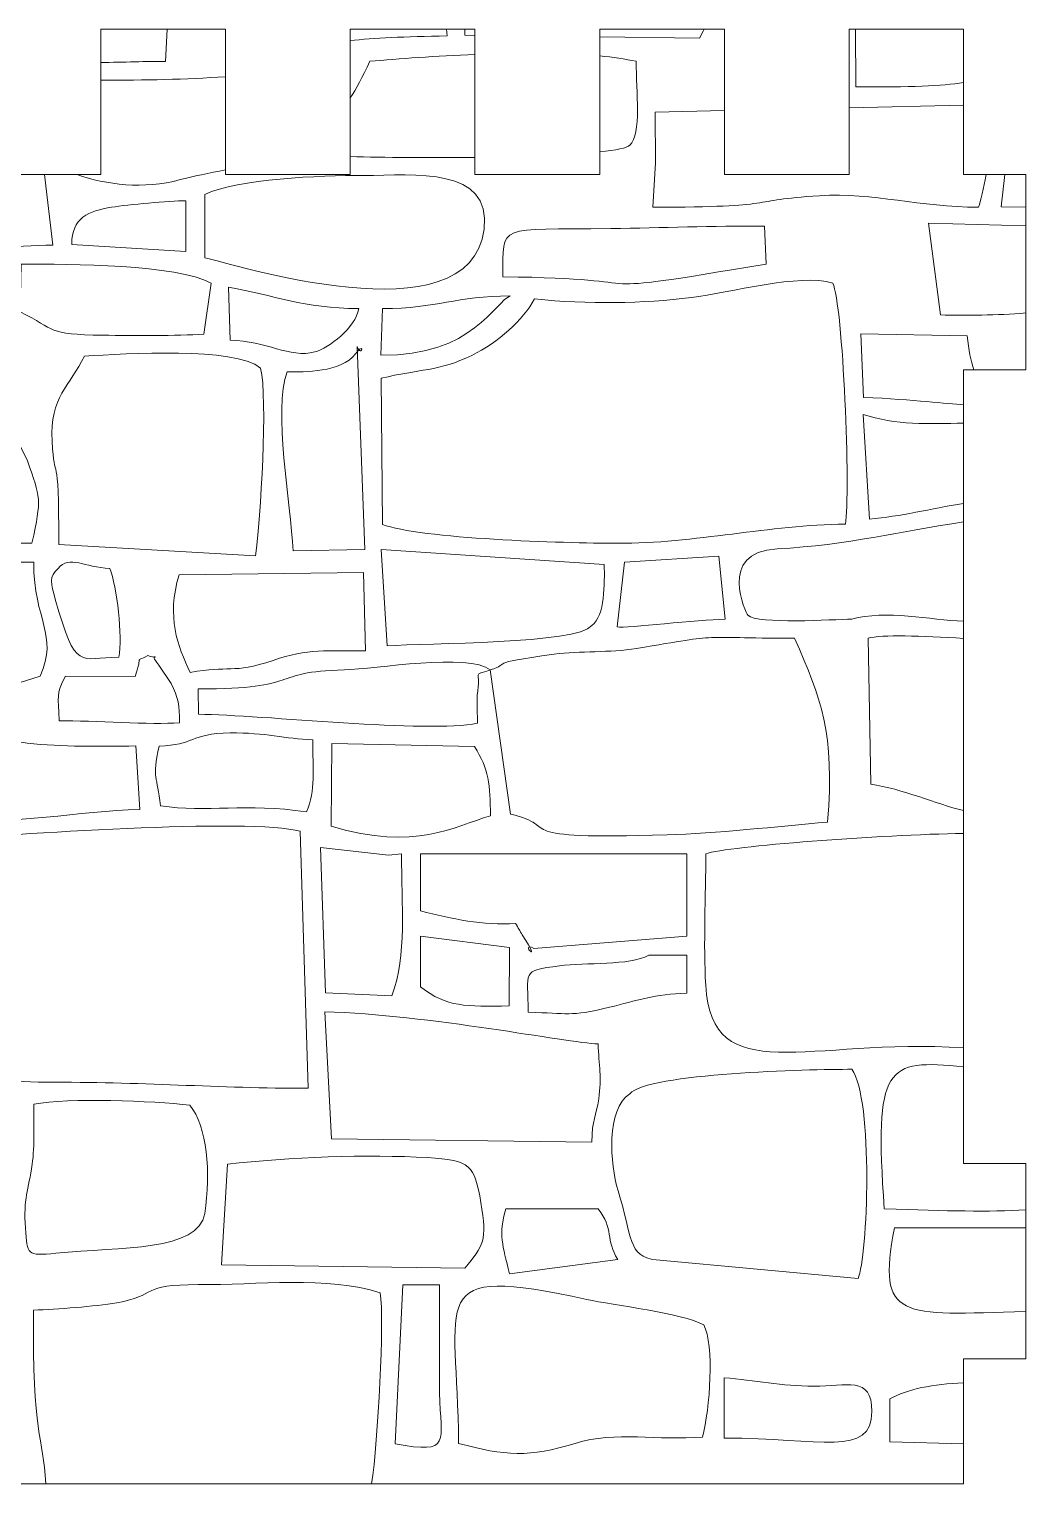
# Model space of a CAD drawing. Header units: millimetres. Extents: x 165 to 617, y -170 to 72.
# Drawn here: x 481.9 to 529.8, y -170.1 to -100.1 of the extents above; entities that cross this region are included whole.
import ezdxf

# ---------------------------------------------------------------- set-up
doc = ezdxf.new("R2010")
doc.units = ezdxf.units.MM
doc.header["$MEASUREMENT"] = 0
doc.layers.add('layer 1', color=7, linetype='Continuous')

msp = doc.modelspace()

# ---------------------------------------------------------------- linework, layer by layer
at = {"layer": 'layer 1', "color": 250, "lineweight": 9}
msp.add_open_spline([(526.8258, -170.1174), (526.8258, -170.1174), (526.8258, -164.1061), (526.8258, -164.1061), (526.8258, -164.1061), (526.8258, -164.1061), (529.8258, -164.1061), (529.8258, -164.1061), (529.8258, -164.1061), (529.8258, -164.1061), (529.8258, -154.7062), (529.8258, -154.7062), (529.8258, -154.7062), (529.8258, -154.7062), (526.8258, -154.7062), (526.8258, -154.7062), (526.8258, -154.7062), (526.8258, -154.7062), (526.8258, -116.5173), (526.8258, -116.5173), (526.8258, -116.5173), (526.8258, -116.5173), (529.8258, -116.5173), (529.8258, -116.5173), (529.8258, -116.5173), (529.8258, -116.5173), (529.8258, -107.1174), (529.8258, -107.1174), (529.8258, -107.1174), (529.8258, -107.1174), (526.8258, -107.1174), (526.8258, -107.1174), (526.8258, -107.1174), (526.8258, -107.1174), (526.8258, -100.1174), (526.8258, -100.1174), (526.8258, -100.1174), (526.8258, -100.1174), (521.3259, -100.1174), (521.3259, -100.1174), (521.3259, -100.1174), (521.3259, -100.1174), (521.3259, -107.1174), (521.3259, -107.1174), (521.3259, -107.1174), (521.3259, -107.1174), (515.3259, -107.1174), (515.3259, -107.1174), (515.3259, -107.1174), (515.3259, -107.1174), (515.3259, -100.1174), (515.3259, -100.1174), (515.3259, -100.1174), (515.3259, -100.1174), (509.3259, -100.1174), (509.3259, -100.1174), (509.3259, -100.1174), (509.3259, -100.1174), (509.3259, -107.1174), (509.3259, -107.1174), (509.3259, -107.1174), (509.3259, -107.1174), (503.3259, -107.1174), (503.3259, -107.1174), (503.3259, -107.1174), (503.3259, -107.1174), (503.3259, -100.1174), (503.3259, -100.1174), (503.3259, -100.1174), (503.3259, -100.1174), (497.3259, -100.1174), (497.3259, -100.1174), (497.3259, -100.1174), (497.3259, -100.1174), (497.3259, -107.1174), (497.3259, -107.1174), (497.3259, -107.1174), (497.3259, -107.1174), (491.3259, -107.1174), (491.3259, -107.1174), (491.3259, -107.1174), (491.3259, -107.1174), (491.3259, -100.1174), (491.3259, -100.1174), (491.3259, -100.1174), (491.3259, -100.1174), (485.3259, -100.1174), (485.3259, -100.1174), (485.3259, -100.1174), (485.3259, -100.1174), (485.3259, -107.1174), (485.3259, -107.1174), (485.3259, -107.1174), (485.3259, -107.1174), (479.3259, -107.1174), (479.3259, -107.1174), (479.3259, -107.1174), (479.3259, -107.1174), (479.3259, -100.1174), (479.3259, -100.1174), (479.3259, -100.1174), (479.3259, -100.1174), (473.3259, -100.1174), (473.3259, -100.1174), (473.3259, -100.1174), (473.3259, -100.1174), (473.3259, -107.1174), (473.3259, -107.1174), (473.3259, -107.1174), (473.3259, -107.1174), (467.3259, -107.1174), (467.3259, -107.1174), (467.3259, -107.1174), (467.3259, -107.1174), (467.3259, -100.1174), (467.3259, -100.1174), (467.3259, -100.1174), (467.3259, -100.1174), (461.3259, -100.1174), (461.3259, -100.1174), (461.3259, -100.1174), (461.3259, -100.1174), (461.3259, -107.1174), (461.3259, -107.1174), (461.3259, -107.1174), (461.3259, -107.1174), (455.3259, -107.1174), (455.3259, -107.1174), (455.3259, -107.1174), (455.3259, -107.1174), (455.3259, -100.1174), (455.3259, -100.1174), (455.3259, -100.1174), (455.3259, -100.1174), (449.3259, -100.1174), (449.3259, -100.1174), (449.3259, -100.1174), (449.3259, -100.1174), (449.3259, -107.1174), (449.3259, -107.1174), (449.3259, -107.1174), (449.3259, -107.1174), (443.3259, -107.1174), (443.3259, -107.1174), (443.3259, -107.1174), (443.3259, -107.1174), (443.3259, -100.1174), (443.3259, -100.1174), (443.3259, -100.1174), (443.3259, -100.1174), (437.3259, -100.1174), (437.3259, -100.1174), (437.3259, -100.1174), (437.3259, -100.1174), (437.3259, -107.1174), (437.3259, -107.1174), (437.3259, -107.1174), (437.3259, -107.1174), (431.3259, -107.1174), (431.3259, -107.1174), (431.3259, -107.1174), (431.3259, -107.1174), (431.3259, -100.1174), (431.3259, -100.1174), (431.3259, -100.1174), (431.3259, -100.1174), (425.3259, -100.1174), (425.3259, -100.1174), (425.3259, -100.1174), (425.3259, -100.1174), (425.3259, -107.1174), (425.3259, -107.1174), (425.3259, -107.1174), (425.3259, -107.1174), (419.3259, -107.1174), (419.3259, -107.1174), (419.3259, -107.1174), (419.3259, -107.1174), (419.3259, -100.1174), (419.3259, -100.1174), (419.3259, -100.1174), (419.3259, -100.1174), (413.3259, -100.1174), (413.3259, -100.1174), (413.3259, -100.1174), (413.3259, -100.1174), (413.3259, -107.1174), (413.3259, -107.1174), (413.3259, -107.1174), (413.3259, -107.1174), (407.3259, -107.1174), (407.3259, -107.1174), (407.3259, -107.1174), (407.3259, -107.1174), (407.3259, -100.1174), (407.3259, -100.1174), (407.3259, -100.1174), (407.3259, -100.1174), (401.8258, -100.1174), (401.8258, -100.1174), (401.8258, -100.1174), (401.8258, -100.1174), (401.8258, -107.1174), (401.8258, -107.1174), (401.8258, -107.1174), (401.8258, -107.1174), (398.8258, -107.1174), (398.8258, -107.1174), (398.8258, -107.1174), (398.8258, -107.1174), (398.8258, -116.5173), (398.8258, -116.5173), (398.8258, -116.5173), (398.8258, -116.5173), (401.8258, -116.5173), (401.8258, -116.5173), (401.8258, -116.5173), (401.8258, -116.5173), (401.8258, -154.7062), (401.8258, -154.7062), (401.8258, -154.7062), (401.8258, -154.7062), (398.8258, -154.7062), (398.8258, -154.7062), (398.8258, -154.7062), (398.8258, -154.7062), (398.8258, -164.1061), (398.8258, -164.1061), (398.8258, -164.1061), (398.8258, -164.1061), (401.8258, -164.1061), (401.8258, -164.1061), (401.8258, -164.1061), (401.8258, -164.1061), (401.8258, -170.1174), (401.8258, -170.1174), (401.8258, -170.1174), (469.7959, -170.1174), (439.7019, -170.1174), (526.8258, -170.1174)], degree=3, knots=[0, 0, 0, 0, 0.0163934, 0.0163934, 0.0163934, 0.0163934, 0.0327869, 0.0327869, 0.0327869, 0.0327869, 0.0491803, 0.0491803, 0.0491803, 0.0491803, 0.0655738, 0.0655738, 0.0655738, 0.0655738, 0.0819672, 0.0819672, 0.0819672, 0.0819672, 0.0983607, 0.0983607, 0.0983607, 0.0983607, 0.1147541, 0.1147541, 0.1147541, 0.1147541, 0.1311475, 0.1311475, 0.1311475, 0.1311475, 0.147541, 0.147541, 0.147541, 0.147541, 0.1639344, 0.1639344, 0.1639344, 0.1639344, 0.1803279, 0.1803279, 0.1803279, 0.1803279, 0.1967213, 0.1967213, 0.1967213, 0.1967213, 0.2131148, 0.2131148, 0.2131148, 0.2131148, 0.2295082, 0.2295082, 0.2295082, 0.2295082, 0.2459016, 0.2459016, 0.2459016, 0.2459016, 0.2622951, 0.2622951, 0.2622951, 0.2622951, 0.2786885, 0.2786885, 0.2786885, 0.2786885, 0.295082, 0.295082, 0.295082, 0.295082, 0.3114754, 0.3114754, 0.3114754, 0.3114754, 0.3278689, 0.3278689, 0.3278689, 0.3278689, 0.3442623, 0.3442623, 0.3442623, 0.3442623, 0.3606557, 0.3606557, 0.3606557, 0.3606557, 0.3770492, 0.3770492, 0.3770492, 0.3770492, 0.3934426, 0.3934426, 0.3934426, 0.3934426, 0.4098361, 0.4098361, 0.4098361, 0.4098361, 0.4262295, 0.4262295, 0.4262295, 0.4262295, 0.442623, 0.442623, 0.442623, 0.442623, 0.4590164, 0.4590164, 0.4590164, 0.4590164, 0.4754098, 0.4754098, 0.4754098, 0.4754098, 0.4918033, 0.4918033, 0.4918033, 0.4918033, 0.5081967, 0.5081967, 0.5081967, 0.5081967, 0.5245902, 0.5245902, 0.5245902, 0.5245902, 0.5409836, 0.5409836, 0.5409836, 0.5409836, 0.557377, 0.557377, 0.557377, 0.557377, 0.5737705, 0.5737705, 0.5737705, 0.5737705, 0.5901639, 0.5901639, 0.5901639, 0.5901639, 0.6065574, 0.6065574, 0.6065574, 0.6065574, 0.6229508, 0.6229508, 0.6229508, 0.6229508, 0.6393443, 0.6393443, 0.6393443, 0.6393443, 0.6557377, 0.6557377, 0.6557377, 0.6557377, 0.6721311, 0.6721311, 0.6721311, 0.6721311, 0.6885246, 0.6885246, 0.6885246, 0.6885246, 0.704918, 0.704918, 0.704918, 0.704918, 0.7213115, 0.7213115, 0.7213115, 0.7213115, 0.7377049, 0.7377049, 0.7377049, 0.7377049, 0.7540984, 0.7540984, 0.7540984, 0.7540984, 0.7704918, 0.7704918, 0.7704918, 0.7704918, 0.7868852, 0.7868852, 0.7868852, 0.7868852, 0.8032787, 0.8032787, 0.8032787, 0.8032787, 0.8196721, 0.8196721, 0.8196721, 0.8196721, 0.8360656, 0.8360656, 0.8360656, 0.8360656, 0.852459, 0.852459, 0.852459, 0.852459, 0.8688525, 0.8688525, 0.8688525, 0.8688525, 0.8852459, 0.8852459, 0.8852459, 0.8852459, 0.9016393, 0.9016393, 0.9016393, 0.9016393, 0.9180328, 0.9180328, 0.9180328, 0.9180328, 0.9344262, 0.9344262, 0.9344262, 0.9344262, 0.9508197, 0.9508197, 0.9508197, 0.9508197, 0.9672131, 0.9672131, 0.9672131, 0.9672131, 1, 1, 1, 1], dxfattribs=at)
at = {"layer": 'layer 1', "color": 177, "lineweight": 9}
for points, knots in [([(488.5262, -100.1174), (488.5262, -100.1174), (488.4455, -101.6691), (488.4455, -101.6691), (488.4455, -101.6691), (487.5386, -101.6703), (486.4203, -101.7117), (485.3259, -101.7226), (485.3259, -101.7226), (485.3259, -101.7226), (485.3259, -100.1174), (485.3259, -100.1174), (485.3259, -100.1174), (485.3259, -100.1174), (488.5262, -100.1174), (488.5262, -100.1174)], [0, 0, 0, 0, 0.2, 0.2, 0.2, 0.2, 0.4, 0.4, 0.4, 0.4, 0.6, 0.6, 0.6, 0.6, 1, 1, 1, 1]), ([(501.9602, -100.1174), (501.9602, -100.1174), (501.9848, -100.4474), (501.9848, -100.4474), (501.9848, -100.4474), (499.9237, -100.4714), (498.4306, -100.5596), (497.3259, -100.6658), (497.3259, -100.6658), (497.3259, -100.6658), (497.3259, -100.1174), (497.3259, -100.1174), (497.3259, -100.1174), (497.3259, -100.1174), (501.9602, -100.1174), (501.9602, -100.1174)], [0, 0, 0, 0, 0.2, 0.2, 0.2, 0.2, 0.4, 0.4, 0.4, 0.4, 0.6, 0.6, 0.6, 0.6, 1, 1, 1, 1]), ([(502.8394, -100.4159), (502.8391, -100.3142), (502.8377, -100.2149), (502.8353, -100.1174), (502.8353, -100.1174), (502.8353, -100.1174), (503.3259, -100.1174), (503.3259, -100.1174), (503.3259, -100.1174), (503.3259, -100.1174), (503.3259, -100.422), (503.3259, -100.422), (503.3259, -100.422), (503.3259, -100.422), (502.8394, -100.4159), (502.8394, -100.4159)], [0, 0, 0, 0, 0.2, 0.2, 0.2, 0.2, 0.4, 0.4, 0.4, 0.4, 0.6, 0.6, 0.6, 0.6, 1, 1, 1, 1]), ([(514.3497, -100.1174), (514.2774, -100.2486), (514.2027, -100.3925), (514.126, -100.5572), (514.126, -100.5572), (514.126, -100.5572), (509.3259, -100.4971), (509.3259, -100.4971), (509.3259, -100.4971), (509.3259, -100.4971), (509.3259, -100.1174), (509.3259, -100.1174), (509.3259, -100.1174), (509.3259, -100.1174), (514.3497, -100.1174), (514.3497, -100.1174)], [0, 0, 0, 0, 0.2, 0.2, 0.2, 0.2, 0.4, 0.4, 0.4, 0.4, 0.6, 0.6, 0.6, 0.6, 1, 1, 1, 1]), ([(526.8258, -102.6934), (525.7953, -102.8399), (524.2607, -102.9303), (521.6515, -102.8916), (521.6515, -102.8916), (521.6515, -102.8916), (521.6268, -100.1174), (521.6268, -100.1174), (521.6268, -100.1174), (521.6268, -100.1174), (526.8258, -100.1174), (526.8258, -100.1174), (526.8258, -100.1174), (526.8258, -100.1174), (526.8258, -102.6934), (526.8258, -102.6934)], [0, 0, 0, 0, 0.2, 0.2, 0.2, 0.2, 0.4, 0.4, 0.4, 0.4, 0.6, 0.6, 0.6, 0.6, 1, 1, 1, 1]), ([(498.2646, -101.6684), (499.6529, -101.5496), (501.4535, -101.4114), (503.3259, -101.3342), (503.3259, -101.3342), (503.3259, -101.3342), (503.3259, -106.2883), (503.3259, -106.2883), (503.3259, -106.2883), (501.1579, -106.3168), (498.9425, -106.3003), (497.3259, -106.2524), (497.3259, -106.2524), (497.3259, -106.2524), (497.3259, -103.4253), (497.3259, -103.4253), (497.3259, -103.4253), (497.6078, -103.002), (497.9201, -102.4347), (498.2646, -101.6684)], [0, 0, 0, 0, 0.1666667, 0.1666667, 0.1666667, 0.1666667, 0.3333333, 0.3333333, 0.3333333, 0.3333333, 0.5, 0.5, 0.5, 0.5, 0.6666667, 0.6666667, 0.6666667, 0.6666667, 1, 1, 1, 1]), ([(509.3259, -101.4096), (509.9637, -101.4709), (510.5545, -101.5555), (511.0773, -101.6684), (511.0773, -101.6684), (511.0773, -103.1423), (511.3501, -105.1404), (510.7721, -105.7085), (510.7721, -105.7085), (510.6467, -105.8374), (510.1177, -105.9422), (509.3259, -106.0259), (509.3259, -106.0259), (509.3259, -106.0259), (509.3259, -101.4096), (509.3259, -101.4096)], [0, 0, 0, 0, 0.2, 0.2, 0.2, 0.2, 0.4, 0.4, 0.4, 0.4, 0.6, 0.6, 0.6, 0.6, 1, 1, 1, 1]), ([(473.3259, -102.4481), (475.2534, -102.0671), (477.3409, -101.8568), (479.3259, -102.0332), (479.3259, -102.0332), (479.3259, -102.0332), (479.3259, -107.1174), (479.3259, -107.1174), (479.3259, -107.1174), (479.3259, -107.1174), (482.6225, -107.1174), (482.6225, -107.1174), (482.6225, -107.1174), (482.6225, -107.1174), (483.0144, -110.5173), (483.0144, -110.5173), (483.0144, -110.5173), (479.5105, -110.5173), (473.9147, -111.6547), (471.1172, -111.2), (471.1172, -111.2), (470.768, -109.9717), (470.6709, -108.5282), (470.7354, -107.1174), (470.7354, -107.1174), (470.7354, -107.1174), (473.3259, -107.1174), (473.3259, -107.1174), (473.3259, -107.1174), (473.3259, -107.1174), (473.3259, -102.4481), (473.3259, -102.4481)], [0, 0, 0, 0, 0.1111111, 0.1111111, 0.1111111, 0.1111111, 0.2222222, 0.2222222, 0.2222222, 0.2222222, 0.3333333, 0.3333333, 0.3333333, 0.3333333, 0.4444444, 0.4444444, 0.4444444, 0.4444444, 0.5555556, 0.5555556, 0.5555556, 0.5555556, 0.6666667, 0.6666667, 0.6666667, 0.6666667, 0.7777778, 0.7777778, 0.7777778, 0.7777778, 1, 1, 1, 1]), ([(485.3259, -102.5824), (487.502, -102.5764), (489.3783, -102.5412), (491.3259, -102.4067), (491.3259, -102.4067), (491.3259, -102.4067), (491.3259, -106.8907), (491.3259, -106.8907), (491.3259, -106.8907), (490.5403, -107.045), (489.7656, -107.1962), (489.1488, -107.3621), (489.1488, -107.3621), (487.3854, -107.8365), (485.5707, -107.6135), (484.1903, -107.1174), (484.1903, -107.1174), (484.1903, -107.1174), (485.3259, -107.1174), (485.3259, -107.1174), (485.3259, -107.1174), (485.3259, -107.1174), (485.3259, -102.5824), (485.3259, -102.5824)], [0, 0, 0, 0, 0.1428571, 0.1428571, 0.1428571, 0.1428571, 0.2857143, 0.2857143, 0.2857143, 0.2857143, 0.4285714, 0.4285714, 0.4285714, 0.4285714, 0.5714286, 0.5714286, 0.5714286, 0.5714286, 0.7142857, 0.7142857, 0.7142857, 0.7142857, 1, 1, 1, 1]), ([(512.0161, -106.5523), (512.0161, -106.5523), (511.9896, -104.1086), (511.9896, -104.1086), (511.9896, -104.1086), (511.9896, -104.1086), (515.3259, -104.0358), (515.3259, -104.0358), (515.3259, -104.0358), (515.3259, -104.0358), (515.3259, -107.1174), (515.3259, -107.1174), (515.3259, -107.1174), (515.3259, -107.1174), (521.3259, -107.1174), (521.3259, -107.1174), (521.3259, -107.1174), (521.3259, -107.1174), (521.3259, -103.9048), (521.3259, -103.9048), (521.3259, -103.9048), (521.3259, -103.9048), (526.8258, -103.7848), (526.8258, -103.7848), (526.8258, -103.7848), (526.8258, -103.7848), (526.8258, -107.1174), (526.8258, -107.1174), (526.8258, -107.1174), (526.8258, -107.1174), (527.9068, -107.1174), (527.9068, -107.1174), (527.9068, -107.1174), (527.8017, -107.7873), (527.6512, -108.3782), (527.5488, -108.6872), (527.5488, -108.6872), (524.7093, -108.6872), (522.5325, -107.9749), (519.8977, -108.1364), (519.8977, -108.1364), (516.2802, -108.3575), (518.1407, -108.6872), (511.8807, -108.6872), (511.8807, -108.6872), (511.8807, -108.6872), (512.0161, -106.5523), (512.0161, -106.5523)], [0, 0, 0, 0, 0.0769231, 0.0769231, 0.0769231, 0.0769231, 0.1538462, 0.1538462, 0.1538462, 0.1538462, 0.2307692, 0.2307692, 0.2307692, 0.2307692, 0.3076923, 0.3076923, 0.3076923, 0.3076923, 0.3846154, 0.3846154, 0.3846154, 0.3846154, 0.4615385, 0.4615385, 0.4615385, 0.4615385, 0.5384615, 0.5384615, 0.5384615, 0.5384615, 0.6153846, 0.6153846, 0.6153846, 0.6153846, 0.6923077, 0.6923077, 0.6923077, 0.6923077, 0.7692308, 0.7692308, 0.7692308, 0.7692308, 0.8461538, 0.8461538, 0.8461538, 0.8461538, 1, 1, 1, 1]), ([(490.3323, -111.1258), (490.3323, -111.1258), (490.3323, -108.074), (490.3323, -108.074), (490.3323, -108.074), (491.9387, -107.3147), (495.8404, -107.1592), (497.9602, -107.1585), (497.9602, -107.1585), (500.4504, -107.1578), (504.1223, -106.7155), (503.7595, -109.7417), (503.7595, -109.7417), (503.1103, -115.1525), (491.5064, -111.3356), (490.3323, -111.1258)], [0, 0, 0, 0, 0.2, 0.2, 0.2, 0.2, 0.4, 0.4, 0.4, 0.4, 0.6, 0.6, 0.6, 0.6, 1, 1, 1, 1]), ([(529.8258, -108.6922), (529.8258, -108.6922), (528.639, -108.6749), (528.639, -108.6749), (528.639, -108.6749), (528.639, -108.6749), (528.809, -107.1174), (528.809, -107.1174), (528.809, -107.1174), (528.809, -107.1174), (529.8258, -107.1174), (529.8258, -107.1174), (529.8258, -107.1174), (529.8258, -107.1174), (529.8258, -108.6922), (529.8258, -108.6922)], [0, 0, 0, 0, 0.2, 0.2, 0.2, 0.2, 0.4, 0.4, 0.4, 0.4, 0.6, 0.6, 0.6, 0.6, 1, 1, 1, 1]), ([(483.9302, -110.4755), (483.9269, -109.201), (484.7355, -108.8659), (485.8458, -108.6872), (485.8458, -108.6872), (486.6589, -108.5564), (488.594, -108.3835), (489.4203, -108.3792), (489.4203, -108.3792), (489.4203, -108.3792), (489.4203, -110.8222), (489.4203, -110.8222), (489.4203, -110.8222), (489.4203, -110.8222), (483.9302, -110.4755), (483.9302, -110.4755)], [0, 0, 0, 0, 0.2, 0.2, 0.2, 0.2, 0.4, 0.4, 0.4, 0.4, 0.6, 0.6, 0.6, 0.6, 1, 1, 1, 1]), ([(504.6688, -112.0411), (504.6688, -109.4121), (504.3647, -109.7961), (509.8617, -109.714), (509.8617, -109.714), (512.339, -109.677), (514.7347, -109.5851), (517.2541, -109.599), (517.2541, -109.599), (517.2541, -109.599), (517.3334, -111.4275), (517.3334, -111.4275), (517.3334, -111.4275), (507.5109, -113.0591), (512.945, -112.0965), (504.6688, -112.0411)], [0, 0, 0, 0, 0.2, 0.2, 0.2, 0.2, 0.4, 0.4, 0.4, 0.4, 0.6, 0.6, 0.6, 0.6, 1, 1, 1, 1]), ([(525.1385, -109.4539), (525.1385, -109.4539), (529.8258, -109.5863), (529.8258, -109.5863), (529.8258, -109.5863), (529.8258, -109.5863), (529.8258, -113.7761), (529.8258, -113.7761), (529.8258, -113.7761), (528.4379, -113.8993), (526.9249, -113.8922), (525.7154, -113.8725), (525.7154, -113.8725), (525.7154, -113.8725), (525.1385, -109.4539), (525.1385, -109.4539)], [0, 0, 0, 0, 0.2, 0.2, 0.2, 0.2, 0.4, 0.4, 0.4, 0.4, 0.6, 0.6, 0.6, 0.6, 1, 1, 1, 1]), ([(481.4447, -113.7155), (481.4447, -113.7155), (481.4945, -111.4295), (481.4945, -111.4295), (481.4945, -111.4295), (483.8762, -111.4293), (488.9801, -111.431), (490.6406, -112.3457), (490.6406, -112.3457), (490.6406, -112.3457), (490.2825, -114.797), (490.2825, -114.797), (490.2825, -114.797), (488.9698, -114.8836), (486.9071, -114.8714), (485.4373, -114.8474), (485.4373, -114.8474), (482.6663, -114.8022), (483.2252, -114.6056), (481.4447, -113.7155)], [0, 0, 0, 0, 0.1666667, 0.1666667, 0.1666667, 0.1666667, 0.3333333, 0.3333333, 0.3333333, 0.3333333, 0.5, 0.5, 0.5, 0.5, 0.6666667, 0.6666667, 0.6666667, 0.6666667, 1, 1, 1, 1]), ([(498.8731, -123.9481), (498.8731, -123.9481), (498.8115, -116.9198), (498.8115, -116.9198), (498.8115, -116.9198), (500.6406, -116.4676), (501.5928, -116.5966), (503.1667, -115.8195), (503.1667, -115.8195), (504.4472, -115.1872), (505.6333, -114.1297), (506.1954, -113.0991), (506.1954, -113.0991), (508.7637, -113.37), (511.4217, -113.3148), (513.7329, -113.0359), (513.7329, -113.0359), (515.5735, -112.8137), (518.9712, -111.8452), (520.533, -112.3443), (520.533, -112.3443), (521.0316, -113.2853), (521.398, -122.51), (521.1432, -123.9384), (521.1432, -123.9384), (517.4843, -123.9652), (513.9292, -124.8701), (510.1607, -124.8597), (510.1607, -124.8597), (507.6572, -124.8529), (500.6338, -124.6446), (498.8731, -123.9481)], [0, 0, 0, 0, 0.1111111, 0.1111111, 0.1111111, 0.1111111, 0.2222222, 0.2222222, 0.2222222, 0.2222222, 0.3333333, 0.3333333, 0.3333333, 0.3333333, 0.4444444, 0.4444444, 0.4444444, 0.4444444, 0.5555556, 0.5555556, 0.5555556, 0.5555556, 0.6666667, 0.6666667, 0.6666667, 0.6666667, 0.7777778, 0.7777778, 0.7777778, 0.7777778, 1, 1, 1, 1]), ([(491.5539, -115.0928), (491.5539, -115.0928), (491.4729, -112.5407), (491.4729, -112.5407), (491.4729, -112.5407), (493.6895, -112.9056), (495.051, -113.5639), (497.7376, -113.5646), (497.7376, -113.5646), (497.5855, -114.4841), (496.285, -115.4699), (495.6188, -115.6494), (495.6188, -115.6494), (494.4058, -115.9766), (493.2868, -115.0956), (491.5539, -115.0928)], [0, 0, 0, 0, 0.2, 0.2, 0.2, 0.2, 0.4, 0.4, 0.4, 0.4, 0.6, 0.6, 0.6, 0.6, 1, 1, 1, 1]), ([(498.8768, -113.5646), (501.5209, -113.5646), (502.4149, -112.9543), (505.0211, -112.9543), (505.0211, -112.9543), (504.3157, -113.2), (503.2187, -115.868), (498.8039, -115.8113), (498.8039, -115.8113), (498.8039, -115.8113), (498.8768, -113.5646), (498.8768, -113.5646)], [0, 0, 0, 0, 0.25, 0.25, 0.25, 0.25, 0.5, 0.5, 0.5, 0.5, 1, 1, 1, 1]), ([(522.0082, -117.8363), (522.0082, -117.8363), (521.8912, -114.7736), (521.8912, -114.7736), (521.8912, -114.7736), (521.8912, -114.7736), (526.9962, -114.8806), (526.9962, -114.8806), (526.9962, -114.8806), (527.0705, -115.544), (527.1913, -116.082), (527.3149, -116.5173), (527.3149, -116.5173), (527.3149, -116.5173), (526.8258, -116.5173), (526.8258, -116.5173), (526.8258, -116.5173), (526.8258, -116.5173), (526.8258, -118.1988), (526.8258, -118.1988), (526.8258, -118.1988), (526.0024, -118.1387), (524.5279, -117.9542), (522.0082, -117.8363)], [0, 0, 0, 0, 0.1428571, 0.1428571, 0.1428571, 0.1428571, 0.2857143, 0.2857143, 0.2857143, 0.2857143, 0.4285714, 0.4285714, 0.4285714, 0.4285714, 0.5714286, 0.5714286, 0.5714286, 0.5714286, 0.7142857, 0.7142857, 0.7142857, 0.7142857, 1, 1, 1, 1]), ([(483.3124, -124.9128), (483.2977, -120.0037), (483.0984, -122.1492), (482.981, -119.9399), (482.981, -119.9399), (482.8674, -117.8081), (483.8434, -117.2904), (484.5383, -115.848), (484.5383, -115.848), (486.5714, -115.7427), (491.7546, -115.3858), (493.0102, -116.4247), (493.0102, -116.4247), (493.3721, -117.885), (493.0104, -123.6902), (492.7755, -125.4635), (492.7755, -125.4635), (492.7755, -125.4635), (483.3124, -124.9128), (483.3124, -124.9128)], [0, 0, 0, 0, 0.1666667, 0.1666667, 0.1666667, 0.1666667, 0.3333333, 0.3333333, 0.3333333, 0.3333333, 0.5, 0.5, 0.5, 0.5, 0.6666667, 0.6666667, 0.6666667, 0.6666667, 1, 1, 1, 1]), ([(494.5852, -125.2182), (494.4566, -122.9388), (493.5965, -118.4239), (494.2978, -116.6146), (494.2978, -116.6146), (495.1073, -116.6146), (496.8831, -116.6482), (497.5723, -115.7431), (497.5723, -115.7431), (498.0558, -115.1076), (497.8734, -115.9456), (497.6561, -115.3948), (497.6561, -115.3948), (497.6561, -115.3948), (498.0203, -125.1573), (498.0203, -125.1573), (498.0203, -125.1573), (498.0203, -125.1573), (494.5852, -125.2182), (494.5852, -125.2182)], [0, 0, 0, 0, 0.1666667, 0.1666667, 0.1666667, 0.1666667, 0.3333333, 0.3333333, 0.3333333, 0.3333333, 0.5, 0.5, 0.5, 0.5, 0.6666667, 0.6666667, 0.6666667, 0.6666667, 1, 1, 1, 1]), ([(471.1159, -123.632), (471.0142, -122.2301), (471.7816, -120.3402), (472.0323, -118.933), (472.0323, -118.933), (474.6162, -118.5395), (478.3245, -119.3177), (480.2681, -118.1399), (480.2681, -118.1399), (481.0193, -118.3288), (480.141, -117.9303), (481.1598, -119.6146), (481.1598, -119.6146), (481.1598, -119.6146), (481.7806, -120.8482), (481.7806, -120.8482), (481.7806, -120.8482), (482.4467, -122.7554), (482.4871, -122.6412), (482.0168, -124.8521), (482.0168, -124.8521), (478.216, -124.8656), (473.7399, -125.2087), (471.1159, -123.632)], [0, 0, 0, 0, 0.1428571, 0.1428571, 0.1428571, 0.1428571, 0.2857143, 0.2857143, 0.2857143, 0.2857143, 0.4285714, 0.4285714, 0.4285714, 0.4285714, 0.5714286, 0.5714286, 0.5714286, 0.5714286, 0.7142857, 0.7142857, 0.7142857, 0.7142857, 1, 1, 1, 1]), ([(521.996, -118.6555), (523.5353, -119.173), (525.1988, -119.1172), (526.8258, -119.0755), (526.8258, -119.0755), (526.8258, -119.0755), (526.8258, -122.9446), (526.8258, -122.9446), (526.8258, -122.9446), (525.2443, -123.1956), (523.7891, -123.5686), (522.3012, -123.6949), (522.3012, -123.6949), (522.3012, -123.6949), (521.996, -118.6555), (521.996, -118.6555)], [0, 0, 0, 0, 0.2, 0.2, 0.2, 0.2, 0.4, 0.4, 0.4, 0.4, 0.6, 0.6, 0.6, 0.6, 1, 1, 1, 1]), ([(526.8258, -128.6064), (525.2369, -128.562), (523.0918, -128.0357), (521.4467, -128.514), (521.4467, -128.514), (520.5377, -128.514), (516.9123, -128.778), (516.4481, -128.3112), (516.4481, -128.3112), (516.3963, -128.2588), (514.9163, -125.2798), (517.8605, -125.1256), (517.8605, -125.1256), (521.2917, -124.9458), (523.8033, -124.2741), (526.8258, -123.8285), (526.8258, -123.8285), (526.8258, -123.8285), (526.8258, -128.6064), (526.8258, -128.6064)], [0, 0, 0, 0, 0.1666667, 0.1666667, 0.1666667, 0.1666667, 0.3333333, 0.3333333, 0.3333333, 0.3333333, 0.5, 0.5, 0.5, 0.5, 0.6666667, 0.6666667, 0.6666667, 0.6666667, 1, 1, 1, 1]), ([(472.0309, -127.9022), (472.0309, -124.185), (471.8366, -125.3735), (475.6628, -125.7266), (475.6628, -125.7266), (477.6004, -125.9052), (480.098, -125.7536), (482.0998, -125.7673), (482.0998, -125.7673), (482.0998, -128.6499), (483.3094, -129.1885), (482.4049, -131.2592), (482.4049, -131.2592), (482.4049, -131.2592), (478.8087, -132.3934), (478.8087, -132.3934), (478.8087, -132.3934), (477.2288, -132.8066), (475.496, -132.8754), (473.8625, -132.6978), (473.8625, -132.6978), (473.8625, -132.6978), (472.0309, -127.9022), (472.0309, -127.9022)], [0, 0, 0, 0, 0.1428571, 0.1428571, 0.1428571, 0.1428571, 0.2857143, 0.2857143, 0.2857143, 0.2857143, 0.4285714, 0.4285714, 0.4285714, 0.4285714, 0.5714286, 0.5714286, 0.5714286, 0.5714286, 0.7142857, 0.7142857, 0.7142857, 0.7142857, 1, 1, 1, 1]), ([(498.8209, -125.1578), (498.8209, -125.1578), (509.5446, -125.874), (509.5446, -125.874), (509.5446, -125.874), (509.5523, -126.7932), (509.5996, -128.3375), (508.942, -128.8187), (508.942, -128.8187), (508.2765, -129.7121), (500.9532, -129.6502), (499.0968, -129.798), (499.0968, -129.798), (499.0968, -129.798), (498.8209, -125.1578), (498.8209, -125.1578)], [0, 0, 0, 0, 0.2, 0.2, 0.2, 0.2, 0.4, 0.4, 0.4, 0.4, 0.6, 0.6, 0.6, 0.6, 1, 1, 1, 1]), ([(483.2749, -126.0705), (483.8211, -125.4062), (484.5351, -126.0191), (485.7601, -126.0705), (485.7601, -126.0705), (486.0933, -126.9381), (486.3985, -129.3481), (486.1909, -130.3424), (486.1909, -130.3424), (484.3135, -130.3506), (484.1338, -131.1003), (483.1358, -127.5471), (483.1358, -127.5471), (482.9228, -126.7897), (482.8177, -126.4655), (483.2749, -126.0705)], [0, 0, 0, 0, 0.2, 0.2, 0.2, 0.2, 0.4, 0.4, 0.4, 0.4, 0.6, 0.6, 0.6, 0.6, 1, 1, 1, 1]), ([(510.5182, -125.7709), (510.5182, -125.7709), (515.0521, -125.4794), (515.0521, -125.4794), (515.0521, -125.4794), (515.0521, -125.4794), (515.3573, -128.5147), (515.3573, -128.5147), (515.3573, -128.5147), (514.0715, -128.514), (510.6187, -128.9615), (510.1589, -128.8828), (510.1589, -128.8828), (510.1589, -128.8828), (510.5182, -125.7709), (510.5182, -125.7709)], [0, 0, 0, 0, 0.2, 0.2, 0.2, 0.2, 0.4, 0.4, 0.4, 0.4, 0.6, 0.6, 0.6, 0.6, 1, 1, 1, 1]), ([(489.09, -126.3757), (489.09, -126.3757), (497.9613, -126.2626), (497.9613, -126.2626), (497.9613, -126.2626), (497.9613, -126.2626), (498.0593, -130.0378), (498.0593, -130.0378), (498.0593, -130.0378), (496.2349, -130.039), (495.287, -129.9222), (493.6103, -130.4915), (493.6103, -130.4915), (491.6278, -131.1641), (491.5251, -130.712), (489.6235, -131.0751), (489.6235, -131.0751), (489.0194, -129.7831), (488.4815, -128.4243), (489.09, -126.3757)], [0, 0, 0, 0, 0.1666667, 0.1666667, 0.1666667, 0.1666667, 0.3333333, 0.3333333, 0.3333333, 0.3333333, 0.5, 0.5, 0.5, 0.5, 0.6666667, 0.6666667, 0.6666667, 0.6666667, 1, 1, 1, 1]), ([(504.0599, -130.9526), (505.171, -130.6111), (503.6867, -130.6673), (507.132, -130.1971), (507.132, -130.1971), (508.3839, -130.026), (509.8041, -130.1344), (511.0917, -129.9182), (511.0917, -129.9182), (515.4657, -129.1845), (513.7966, -129.4258), (518.7013, -129.4258), (518.7013, -129.4258), (519.9658, -132.3327), (520.6521, -133.9649), (520.2858, -138.2733), (520.2858, -138.2733), (517.89, -138.483), (514.8741, -138.8231), (512.5764, -138.8905), (512.5764, -138.8905), (504.6356, -139.1221), (507.6357, -138.4974), (505.0269, -137.8842), (505.0269, -137.8842), (505.0269, -137.8842), (504.0599, -130.9526), (504.0599, -130.9526)], [0, 0, 0, 0, 0.125, 0.125, 0.125, 0.125, 0.25, 0.25, 0.25, 0.25, 0.375, 0.375, 0.375, 0.375, 0.5, 0.5, 0.5, 0.5, 0.625, 0.625, 0.625, 0.625, 0.75, 0.75, 0.75, 0.75, 1, 1, 1, 1]), ([(522.3602, -136.4446), (522.3602, -136.4446), (522.2352, -129.4218), (522.2352, -129.4218), (522.2352, -129.4218), (522.8741, -129.2481), (524.8148, -129.3159), (526.8258, -129.4319), (526.8258, -129.4319), (526.8258, -129.4319), (526.8258, -137.7197), (526.8258, -137.7197), (526.8258, -137.7197), (525.507, -137.3926), (523.8863, -136.6794), (522.3602, -136.4446)], [0, 0, 0, 0, 0.2, 0.2, 0.2, 0.2, 0.4, 0.4, 0.4, 0.4, 0.6, 0.6, 0.6, 0.6, 1, 1, 1, 1]), ([(483.6218, -131.2559), (483.6218, -131.2559), (486.977, -131.2649), (486.977, -131.2649), (486.977, -131.2649), (487.4001, -130.0938), (486.8787, -130.6662), (487.5888, -130.2583), (487.5888, -130.2583), (488.3933, -130.5293), (487.5002, -129.9836), (488.123, -130.7257), (488.123, -130.7257), (488.123, -130.7257), (488.706, -131.6116), (488.706, -131.6116), (488.706, -131.6116), (489.0579, -132.2933), (489.1179, -132.6427), (489.1138, -133.4944), (489.1138, -133.4944), (487.7624, -133.603), (484.9693, -133.3943), (483.3166, -133.3943), (483.3166, -133.3943), (483.2889, -132.1724), (483.1586, -132.1704), (483.6218, -131.2559)], [0, 0, 0, 0, 0.125, 0.125, 0.125, 0.125, 0.25, 0.25, 0.25, 0.25, 0.375, 0.375, 0.375, 0.375, 0.5, 0.5, 0.5, 0.5, 0.625, 0.625, 0.625, 0.625, 0.75, 0.75, 0.75, 0.75, 1, 1, 1, 1]), ([(504.0599, -130.9526), (503.1376, -131.2629), (503.6568, -130.9178), (503.4287, -132.1714), (503.4287, -132.1714), (503.4082, -132.2843), (503.4512, -133.2667), (503.45, -133.5116), (503.45, -133.5116), (501.0715, -134.0185), (493.0859, -133.1082), (490.0274, -133.0876), (490.0274, -133.0876), (490.0274, -133.0876), (490.0156, -131.8663), (490.0156, -131.8663), (490.0156, -131.8663), (495.1173, -131.8659), (493.3531, -131.0412), (497.0429, -130.9455), (497.0429, -130.9455), (498.5237, -130.9072), (503.0302, -130.1262), (504.0599, -130.9526)], [0, 0, 0, 0, 0.1428571, 0.1428571, 0.1428571, 0.1428571, 0.2857143, 0.2857143, 0.2857143, 0.2857143, 0.4285714, 0.4285714, 0.4285714, 0.4285714, 0.5714286, 0.5714286, 0.5714286, 0.5714286, 0.7142857, 0.7142857, 0.7142857, 0.7142857, 1, 1, 1, 1]), ([(477.4595, -133.9446), (479.1018, -133.414), (478.9733, -134.1335), (481.7776, -134.4692), (481.7776, -134.4692), (483.5004, -134.6756), (485.2597, -134.6116), (487.0047, -134.6116), (487.0047, -134.6116), (487.0047, -134.6116), (487.204, -137.6674), (487.204, -137.6674), (487.204, -137.6674), (484.2588, -137.7179), (481.1374, -138.4735), (478.1327, -138.0475), (478.1327, -138.0475), (477.4705, -136.3285), (477.2818, -136.2303), (477.4595, -133.9446)], [0, 0, 0, 0, 0.1666667, 0.1666667, 0.1666667, 0.1666667, 0.3333333, 0.3333333, 0.3333333, 0.3333333, 0.5, 0.5, 0.5, 0.5, 0.6666667, 0.6666667, 0.6666667, 0.6666667, 1, 1, 1, 1]), ([(488.1986, -137.4941), (488.0531, -136.0028), (487.7678, -136.2406), (488.1317, -134.6129), (488.1317, -134.6129), (489.8232, -134.5776), (489.6128, -134.0091), (491.5489, -133.9825), (491.5489, -133.9825), (493.2562, -133.9591), (494.1813, -134.275), (495.5208, -134.3077), (495.5208, -134.3077), (495.5208, -135.7449), (495.6767, -136.74), (495.2142, -137.7818), (495.2142, -137.7818), (492.3165, -137.3423), (490.4256, -137.8219), (488.1986, -137.4941)], [0, 0, 0, 0, 0.1666667, 0.1666667, 0.1666667, 0.1666667, 0.3333333, 0.3333333, 0.3333333, 0.3333333, 0.5, 0.5, 0.5, 0.5, 0.6666667, 0.6666667, 0.6666667, 0.6666667, 1, 1, 1, 1]), ([(496.4081, -138.4773), (496.4081, -138.4773), (496.4432, -134.4904), (496.4432, -134.4904), (496.4432, -134.4904), (496.4432, -134.4904), (503.3049, -134.6414), (503.3049, -134.6414), (503.3049, -134.6414), (503.9879, -135.709), (504.0665, -136.4845), (504.0665, -137.9696), (504.0665, -137.9696), (502.2965, -138.4883), (500.5016, -139.6823), (496.4081, -138.4773)], [0, 0, 0, 0, 0.2, 0.2, 0.2, 0.2, 0.4, 0.4, 0.4, 0.4, 0.6, 0.6, 0.6, 0.6, 1, 1, 1, 1]), ([(470.8107, -149.8658), (470.8107, -143.7473), (470.4097, -147.2112), (471.7584, -142.1707), (471.7584, -142.1707), (472.4703, -139.5116), (472.7284, -139.4709), (477.7466, -139.1083), (477.7466, -139.1083), (480.6893, -138.8959), (492.6599, -138.0468), (494.9094, -138.7165), (494.9094, -138.7165), (494.9094, -138.7165), (495.2992, -151.0834), (495.2992, -151.0834), (495.2992, -151.0834), (491.0322, -151.0859), (487.1136, -150.7578), (482.6949, -150.7937), (482.6949, -150.7937), (480.6344, -150.8106), (479.1171, -150.2692), (477.2249, -150.0148), (477.2249, -150.0148), (475.081, -149.7267), (472.8801, -150.0268), (470.8107, -149.8658)], [0, 0, 0, 0, 0.125, 0.125, 0.125, 0.125, 0.25, 0.25, 0.25, 0.25, 0.375, 0.375, 0.375, 0.375, 0.5, 0.5, 0.5, 0.5, 0.625, 0.625, 0.625, 0.625, 0.75, 0.75, 0.75, 0.75, 1, 1, 1, 1]), ([(526.8258, -149.132), (519.3054, -148.6572), (514.7249, -151.172), (514.4238, -146.1246), (514.4238, -146.1246), (514.3077, -144.1814), (514.4296, -141.791), (514.4296, -139.7969), (514.4296, -139.7969), (515.5086, -139.4299), (522.8746, -138.8803), (526.8258, -138.8167), (526.8258, -138.8167), (526.8258, -138.8167), (526.8258, -149.132), (526.8258, -149.132)], [0, 0, 0, 0, 0.2, 0.2, 0.2, 0.2, 0.4, 0.4, 0.4, 0.4, 0.6, 0.6, 0.6, 0.6, 1, 1, 1, 1]), ([(495.897, -139.4964), (495.897, -139.4964), (499.1718, -139.8615), (499.1718, -139.8615), (499.1718, -139.8615), (499.1718, -139.8615), (499.7911, -139.7973), (499.7911, -139.7973), (499.7911, -139.7973), (499.7911, -142.3322), (500.056, -144.6271), (499.3319, -146.6311), (499.3319, -146.6311), (499.3319, -146.6311), (496.129, -146.4907), (496.129, -146.4907), (496.129, -146.4907), (496.129, -146.4907), (495.897, -139.4964), (495.897, -139.4964)], [0, 0, 0, 0, 0.1666667, 0.1666667, 0.1666667, 0.1666667, 0.3333333, 0.3333333, 0.3333333, 0.3333333, 0.5, 0.5, 0.5, 0.5, 0.6666667, 0.6666667, 0.6666667, 0.6666667, 1, 1, 1, 1]), ([(505.2801, -143.1552), (503.7044, -143.2645), (502.2318, -142.9302), (500.7034, -142.545), (500.7034, -142.545), (500.7034, -142.545), (500.7034, -139.7969), (500.7034, -139.7969), (500.7034, -139.7969), (500.7034, -139.7969), (513.5174, -139.7969), (513.5174, -139.7969), (513.5174, -139.7969), (513.5174, -139.7969), (513.5174, -143.7653), (513.5174, -143.7653), (513.5174, -143.7653), (513.5174, -143.7653), (506.1617, -144.3492), (506.1617, -144.3492), (506.1617, -144.3492), (505.3761, -143.9846), (506.6798, -145.3103), (505.5998, -143.6989), (505.5998, -143.6989), (505.5475, -143.6212), (505.4866, -143.5051), (505.4434, -143.4367), (505.4434, -143.4367), (505.3975, -143.3635), (505.3541, -143.2346), (505.2801, -143.1552)], [0, 0, 0, 0, 0.1111111, 0.1111111, 0.1111111, 0.1111111, 0.2222222, 0.2222222, 0.2222222, 0.2222222, 0.3333333, 0.3333333, 0.3333333, 0.3333333, 0.4444444, 0.4444444, 0.4444444, 0.4444444, 0.5555556, 0.5555556, 0.5555556, 0.5555556, 0.6666667, 0.6666667, 0.6666667, 0.6666667, 0.7777778, 0.7777778, 0.7777778, 0.7777778, 1, 1, 1, 1]), ([(500.7034, -146.2053), (500.7034, -146.2053), (500.7036, -143.7621), (500.7036, -143.7621), (500.7036, -143.7621), (500.7036, -143.7621), (504.9858, -144.3139), (504.9858, -144.3139), (504.9858, -144.3139), (504.9858, -144.3139), (504.9768, -147.1205), (504.9768, -147.1205), (504.9768, -147.1205), (502.8816, -147.1425), (501.9737, -147.1922), (500.7034, -146.2053)], [0, 0, 0, 0, 0.2, 0.2, 0.2, 0.2, 0.4, 0.4, 0.4, 0.4, 0.6, 0.6, 0.6, 0.6, 1, 1, 1, 1]), ([(511.6857, -144.6771), (511.6857, -144.6771), (513.5174, -144.6775), (513.5174, -144.6775), (513.5174, -144.6775), (513.5174, -144.6775), (513.5171, -146.5105), (513.5171, -146.5105), (513.5171, -146.5105), (511.9743, -146.5297), (511.0846, -146.8759), (509.8005, -147.1852), (509.8005, -147.1852), (507.8258, -147.6612), (507.8403, -147.4576), (505.8887, -147.4256), (505.8887, -147.4256), (505.8887, -145.433), (505.4952, -145.4402), (507.3921, -145.1855), (507.3921, -145.1855), (508.6559, -145.0157), (510.7515, -145.1955), (511.6857, -144.6771)], [0, 0, 0, 0, 0.1428571, 0.1428571, 0.1428571, 0.1428571, 0.2857143, 0.2857143, 0.2857143, 0.2857143, 0.4285714, 0.4285714, 0.4285714, 0.4285714, 0.5714286, 0.5714286, 0.5714286, 0.5714286, 0.7142857, 0.7142857, 0.7142857, 0.7142857, 1, 1, 1, 1]), ([(496.1005, -147.4039), (501.0928, -147.5356), (507.7747, -148.8947), (509.2472, -148.9492), (509.2472, -148.9492), (509.2806, -149.9896), (509.4327, -150.5585), (509.2781, -151.587), (509.2781, -151.587), (509.1478, -152.4546), (508.9665, -152.5595), (508.9406, -153.6752), (508.9406, -153.6752), (508.9406, -153.6752), (496.4279, -153.5069), (496.4279, -153.5069), (496.4279, -153.5069), (496.4279, -153.5069), (496.1005, -147.4039), (496.1005, -147.4039)], [0, 0, 0, 0, 0.1666667, 0.1666667, 0.1666667, 0.1666667, 0.3333333, 0.3333333, 0.3333333, 0.3333333, 0.5, 0.5, 0.5, 0.5, 0.6666667, 0.6666667, 0.6666667, 0.6666667, 1, 1, 1, 1]), ([(529.8258, -156.9279), (528.0176, -157.0394), (526.1041, -156.9856), (523.0149, -156.8798), (523.0149, -156.8798), (522.526, -149.9701), (523.0794, -149.6616), (526.8258, -150.0548), (526.8258, -150.0548), (526.8258, -150.0548), (526.8258, -154.7062), (526.8258, -154.7062), (526.8258, -154.7062), (526.8258, -154.7062), (529.8258, -154.7062), (529.8258, -154.7062), (529.8258, -154.7062), (529.8258, -154.7062), (529.8258, -156.9279), (529.8258, -156.9279)], [0, 0, 0, 0, 0.1666667, 0.1666667, 0.1666667, 0.1666667, 0.3333333, 0.3333333, 0.3333333, 0.3333333, 0.5, 0.5, 0.5, 0.5, 0.6666667, 0.6666667, 0.6666667, 0.6666667, 1, 1, 1, 1]), ([(510.7693, -151.346), (511.6274, -150.3484), (519.4117, -150.1676), (521.448, -150.1676), (521.448, -150.1676), (522.5105, -151.6018), (522.2104, -159.2442), (521.7532, -160.2368), (521.7532, -160.2368), (521.7532, -160.2368), (512.0348, -159.3336), (512.0348, -159.3336), (512.0348, -159.3336), (510.6623, -159.1855), (510.8983, -158.2308), (510.2111, -156.0145), (510.2111, -156.0145), (509.8099, -154.7207), (509.6381, -152.0917), (510.7693, -151.346)], [0, 0, 0, 0, 0.1666667, 0.1666667, 0.1666667, 0.1666667, 0.3333333, 0.3333333, 0.3333333, 0.3333333, 0.5, 0.5, 0.5, 0.5, 0.6666667, 0.6666667, 0.6666667, 0.6666667, 1, 1, 1, 1]), ([(482.0982, -151.8498), (483.7829, -151.5308), (487.8262, -151.6855), (489.6128, -151.8944), (489.6128, -151.8944), (490.4431, -152.9288), (490.6414, -155.1238), (490.3243, -157.1003), (490.3243, -157.1003), (490.0278, -158.9485), (486.3102, -158.705), (483.1643, -159.0184), (483.1643, -159.0184), (481.7612, -159.1578), (481.7949, -159.1006), (481.7002, -157.8125), (481.7002, -157.8125), (481.5946, -156.378), (481.8511, -155.9831), (482.0266, -154.7387), (482.0266, -154.7387), (482.1547, -153.8305), (482.0943, -152.7792), (482.0982, -151.8498)], [0, 0, 0, 0, 0.1428571, 0.1428571, 0.1428571, 0.1428571, 0.2857143, 0.2857143, 0.2857143, 0.2857143, 0.4285714, 0.4285714, 0.4285714, 0.4285714, 0.5714286, 0.5714286, 0.5714286, 0.5714286, 0.7142857, 0.7142857, 0.7142857, 0.7142857, 1, 1, 1, 1]), ([(491.1314, -159.5721), (491.1314, -159.5721), (491.4227, -154.7352), (491.4227, -154.7352), (491.4227, -154.7352), (494.3211, -154.3938), (498.2124, -154.2523), (501.0344, -154.4181), (501.0344, -154.4181), (503.1408, -154.5417), (503.3004, -154.7795), (503.6078, -156.5746), (503.6078, -156.5746), (503.9259, -158.4319), (503.7422, -158.6451), (502.8401, -159.7329), (502.8401, -159.7329), (502.8401, -159.7329), (491.1314, -159.5721), (491.1314, -159.5721)], [0, 0, 0, 0, 0.1666667, 0.1666667, 0.1666667, 0.1666667, 0.3333333, 0.3333333, 0.3333333, 0.3333333, 0.5, 0.5, 0.5, 0.5, 0.6666667, 0.6666667, 0.6666667, 0.6666667, 1, 1, 1, 1]), ([(504.8132, -156.8798), (504.8132, -156.8798), (509.2472, -156.8783), (509.2472, -156.8783), (509.2472, -156.8783), (510.012, -157.833), (509.603, -158.3878), (510.1918, -159.3218), (510.1918, -159.3218), (510.1918, -159.3218), (504.9837, -160.0115), (504.9837, -160.0115), (504.9837, -160.0115), (504.6576, -158.6044), (504.4379, -158.1459), (504.8132, -156.8798)], [0, 0, 0, 0, 0.2, 0.2, 0.2, 0.2, 0.4, 0.4, 0.4, 0.4, 0.6, 0.6, 0.6, 0.6, 1, 1, 1, 1]), ([(523.5037, -157.7948), (523.5037, -157.7948), (529.8258, -157.7939), (529.8258, -157.7939), (529.8258, -157.7939), (529.8258, -157.7939), (529.8258, -161.8188), (529.8258, -161.8188), (529.8258, -161.8188), (523.7934, -161.9949), (522.6426, -162.2746), (523.5037, -157.7948)], [0, 0, 0, 0, 0.25, 0.25, 0.25, 0.25, 0.5, 0.5, 0.5, 0.5, 1, 1, 1, 1]), ([(502.5335, -168.1674), (502.5148, -161.0906), (500.7707, -159.5158), (508.7042, -161.2442), (508.7042, -161.2442), (509.9853, -161.5231), (513.2831, -161.8941), (514.3273, -162.464), (514.3273, -162.464), (514.8476, -163.4237), (514.6289, -166.515), (514.2718, -167.8609), (514.2718, -167.8609), (512.1134, -168.0485), (510.1133, -167.5592), (508.1411, -168.1689), (508.1411, -168.1689), (505.9377, -168.8493), (504.7765, -168.7749), (502.5335, -168.1674)], [0, 0, 0, 0, 0.1666667, 0.1666667, 0.1666667, 0.1666667, 0.3333333, 0.3333333, 0.3333333, 0.3333333, 0.5, 0.5, 0.5, 0.5, 0.6666667, 0.6666667, 0.6666667, 0.6666667, 1, 1, 1, 1]), ([(482.6861, -170.1174), (482.5528, -167.7556), (482.024, -167.8699), (482.0968, -161.7591), (482.0968, -161.7591), (483.2349, -161.7097), (485.024, -161.5821), (486.095, -161.399), (486.095, -161.399), (488.0503, -161.0647), (487.2267, -160.5081), (490.0081, -160.5298), (490.0081, -160.5298), (492.8203, -160.5513), (496.2601, -160.1024), (498.7686, -160.9243), (498.7686, -160.9243), (498.972, -162.2234), (498.6589, -168.0619), (498.3549, -170.1174), (498.3549, -170.1174), (498.3549, -170.1174), (482.6861, -170.1174), (482.6861, -170.1174)], [0, 0, 0, 0, 0.1428571, 0.1428571, 0.1428571, 0.1428571, 0.2857143, 0.2857143, 0.2857143, 0.2857143, 0.4285714, 0.4285714, 0.4285714, 0.4285714, 0.5714286, 0.5714286, 0.5714286, 0.5714286, 0.7142857, 0.7142857, 0.7142857, 0.7142857, 1, 1, 1, 1]), ([(499.8599, -160.5424), (499.8599, -160.5424), (501.6213, -160.5391), (501.6213, -160.5391), (501.6213, -160.5391), (501.6213, -162.2702), (501.6023, -164.011), (501.6249, -165.7395), (501.6249, -165.7395), (501.6559, -168.1112), (502.2578, -168.701), (499.4832, -168.1898), (499.4832, -168.1898), (499.4832, -168.1898), (499.8599, -160.5424), (499.8599, -160.5424)], [0, 0, 0, 0, 0.2, 0.2, 0.2, 0.2, 0.4, 0.4, 0.4, 0.4, 0.6, 0.6, 0.6, 0.6, 1, 1, 1, 1]), ([(515.3109, -165.0094), (516.796, -165.1318), (518.0663, -165.411), (519.629, -165.4189), (519.629, -165.4189), (521.189, -165.4269), (522.4164, -164.8756), (522.4164, -166.6324), (522.4164, -166.6324), (522.4164, -168.8667), (519.9277, -167.9127), (515.3141, -167.9117), (515.3141, -167.9117), (515.3141, -167.9117), (515.3109, -165.0094), (515.3109, -165.0094)], [0, 0, 0, 0, 0.2, 0.2, 0.2, 0.2, 0.4, 0.4, 0.4, 0.4, 0.6, 0.6, 0.6, 0.6, 1, 1, 1, 1]), ([(526.8258, -168.1952), (526.8258, -168.1952), (523.2778, -168.0889), (523.2778, -168.0889), (523.2778, -168.0889), (523.2778, -168.0889), (523.2819, -166.0292), (523.2819, -166.0292), (523.2819, -166.0292), (524.1072, -165.543), (525.3732, -165.325), (526.8258, -165.2531), (526.8258, -165.2531), (526.8258, -165.2531), (526.8258, -168.1952), (526.8258, -168.1952)], [0, 0, 0, 0, 0.2, 0.2, 0.2, 0.2, 0.4, 0.4, 0.4, 0.4, 0.6, 0.6, 0.6, 0.6, 1, 1, 1, 1])]:
    msp.add_open_spline(points, degree=3, knots=knots, dxfattribs=at)

doc.saveas('drawing.dxf')
